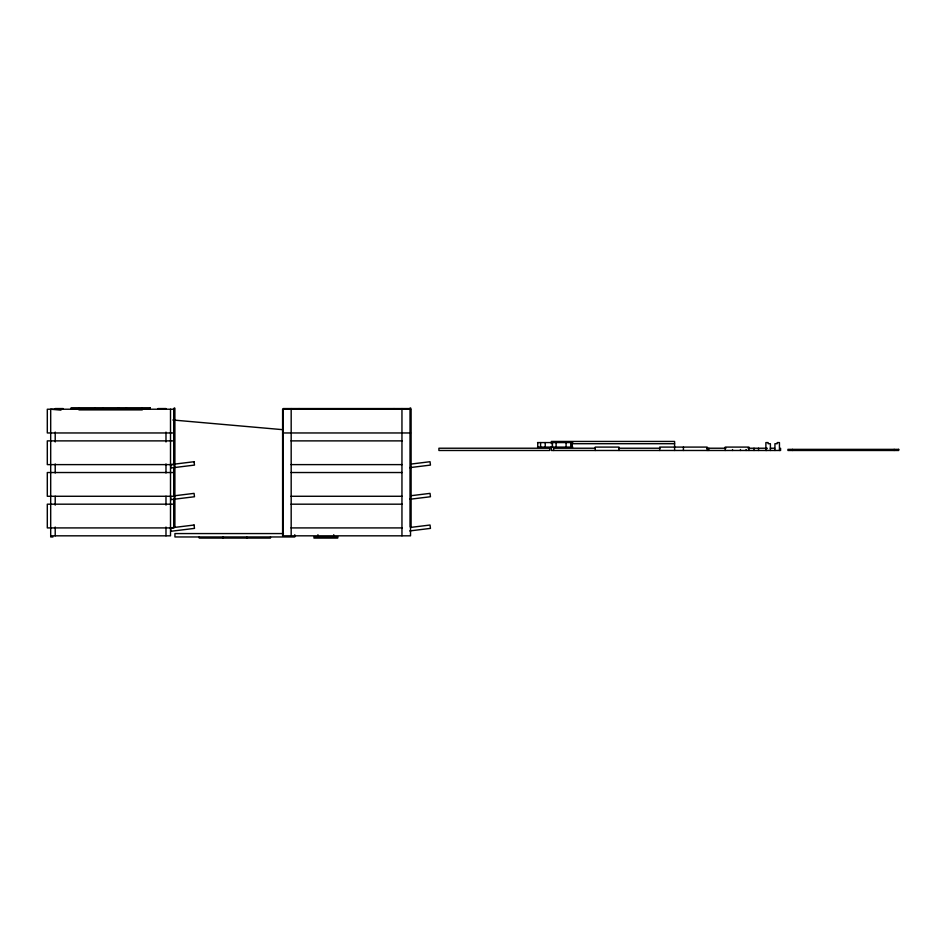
<?xml version="1.0" encoding="UTF-8"?>
<svg xmlns="http://www.w3.org/2000/svg" width="946" height="946" viewBox="0 0 946 946"><rect width="100%" height="100%" fill="white"/><g stroke="black" fill="none" stroke-linecap="round" stroke-linejoin="round"><path stroke-width="1.42" d="M410.635 464.108L430.04 461.719L430.454 465.089L409.665 467.643M174.667 495.751L194.072 493.374L194.486 496.745L170.919 499.63L170.505 496.272M410.635 495.751L430.04 493.374L430.454 496.745L409.665 499.287M410.635 527.407L430.04 525.03L430.454 528.388L409.665 530.942M174.135 408.234L174.892 408.234L174.892 526.934L174.23 526.934L174.23 408.234M410.103 408.234L410.86 408.234L410.86 526.934L410.197 526.934L410.197 408.234M173.898 432.961L47.3 432.961L47.3 409.228L173.898 409.228L173.898 464.616L47.3 464.616L47.3 440.883L173.898 440.883M282.606 432.961L410.529 432.961M291.037 440.883L402.097 440.883M537.529 442.574L572.779 442.574M571.928 443.709L674.604 443.709M537.529 447.091L572.779 447.091M595.01 448.227L553.658 448.227L553.658 450.485M618.649 448.227L660.001 448.227M706.721 448.227L725.925 448.227M748.085 448.227L767.289 448.227M770.233 448.227L774.668 448.227M291.037 464.616L402.097 464.616M173.898 472.527L47.3 472.527L47.3 496.272L173.898 496.272L173.898 467.49M291.037 472.527L402.097 472.527M291.037 496.272L402.097 496.272M173.898 504.183L47.3 504.183L47.3 527.915L173.898 527.915L173.898 499.145M291.037 504.183L402.097 504.183M291.037 527.915L402.097 527.915M283.457 533.568L174.939 533.568L174.939 536.961L294.762 536.961L294.762 534.703M50.694 535.826L170.505 535.826L170.505 409.228M52.952 536.961L50.694 536.961L50.694 433.15M60.993 410.138L50.694 409.228L50.694 432.961M172.87 420L283.268 429.721M894.183 449.362L894.183 450.485M792.441 449.362L792.441 450.485M780.58 448.227L780.58 450.485L551.388 450.485L551.388 446.417M779.445 450.485L779.445 442.574L777.186 442.574L777.186 443.709L774.928 443.709L774.928 450.485M770.399 450.485L770.399 443.709L768.14 443.709L768.14 442.574L765.882 442.574L765.882 450.485M766.449 448.227L766.449 450.485M758.538 448.227L758.538 450.485M754.009 448.227L754.009 450.485M748.925 450.485L748.925 447.091L725.192 447.091L725.192 450.485M746.098 449.539L746.098 450.485M740.446 449.539L740.446 450.485M732.535 449.539L732.535 450.485M708.802 448.227L708.802 450.485M707.159 450.485L707.159 447.091L659.681 447.091L659.681 450.485M683.414 447.091L683.414 450.485M674.604 450.485L674.604 441.439L551.388 441.439L551.388 443.709M618.98 450.485L618.98 447.091L595.247 447.091L595.247 450.485M572.094 442.574L572.094 447.091M571.869 442.574L571.869 447.091M570.745 442.574L570.745 447.091M566.086 442.574L566.086 447.091M556.118 442.574L556.118 447.091M552.452 442.574L552.452 447.091M545.239 442.574L545.239 447.091M540.58 442.574L540.58 447.091M537.754 442.574L537.754 447.091M409.866 409.228L409.866 408.566L283.268 408.566L283.268 535.826M401.955 408.566L401.955 535.826M394.044 408.566L394.044 409.228M333.761 534.703L333.761 536.961M317.939 534.703L317.939 536.961M299.09 408.566L299.09 409.228M291.179 408.566L291.179 535.826M270.461 536.961L270.461 538.085L199.239 538.085L199.239 536.961M246.717 536.961L246.717 538.085M222.984 536.961L222.984 538.085M165.988 409.228L165.988 408.566L158.077 408.566L158.077 409.228M165.988 432.086L165.988 441.959M165.988 463.954L165.988 473M165.988 496.224L165.988 505.14M165.988 527.028L165.988 535.826M142.255 407.915L142.255 408.566M142.255 409.228L142.255 409.89L78.956 409.89L78.956 409.228M126.421 407.915L126.421 408.566M118.51 407.915L118.51 408.566M102.688 407.915L102.688 408.566M94.777 407.915L94.777 408.566M78.956 407.915L78.956 408.566M63.122 409.228L63.122 408.566L55.211 408.566L55.211 409.228M55.211 432.086L55.211 441.959M55.211 463.954L55.211 473M55.211 496.224L55.211 505.14M55.211 527.028L55.211 535.826M194.072 461.719L170.505 464.616L170.919 467.986L194.486 465.089L194.072 461.719M194.072 525.03L170.505 527.915L170.919 531.285L194.486 528.388L194.072 525.03M150.166 407.915L71.033 407.915L71.033 408.566L150.166 408.566L150.166 407.915M410.529 409.228L282.606 409.228L282.606 535.826L410.529 535.826L410.529 409.228M549.697 448.227L438.92 448.227L438.92 450.485L549.697 450.485L549.697 448.227M898.7 449.362L787.923 449.362L787.923 450.485L898.7 450.485L898.7 449.362M337.71 536.961L313.977 536.961L313.977 538.085L337.71 538.085L337.71 536.961"/></g></svg>
